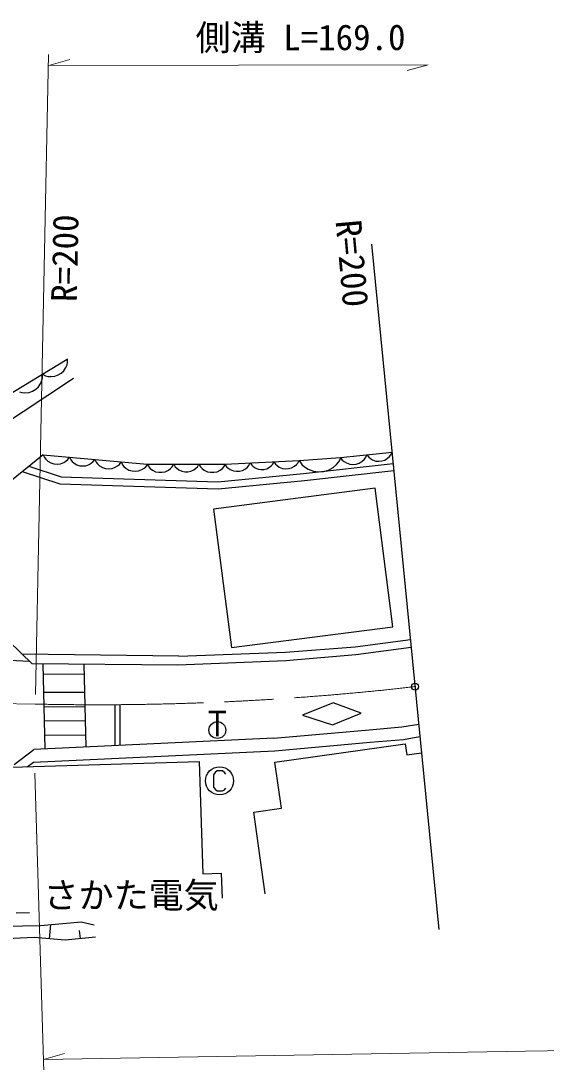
# Model space of a CAD drawing. Units: millimetres, scale not verified. Extents: x 40000 to 680000, y 20000 to 380000.
# Drawn here: x 175241 to 212715, y 241865 to 316077 of the extents above; entities that cross this region are included whole.
import ezdxf
from ezdxf.enums import TextEntityAlignment as Align

# ---------------------------------------------------------------- set-up
doc = ezdxf.new("R2010")
doc.units = ezdxf.units.MM
doc.header["$LTSCALE"] = 1000
doc.header["$PDMODE"] = 32
doc.header["$PDSIZE"] = 500
doc.linetypes.add('CHAIN', pattern=[18.5, 12, -1.5, 3.5, -1.5])
doc.layers.add('M-OTRS', color=6, linetype='Continuous')
for name, color, linetype, lineweight in [('M-STR-STRC', 7, 'Continuous', 25), ('S-BGD', 7, 'Continuous', 25), ('S-BMK', 2, 'CHAIN', 13), ('S-BMK-HTXT', 7, 'Continuous', 13), ('S-STR-HTXT', 7, 'Continuous', 13)]:
    doc.layers.add(name, color=color, linetype=linetype, lineweight=lineweight)
doc.styles.add('ＭＳ ゴシック', font='')
doc.styles.get('ＭＳ ゴシック').set_extended_font_data('MS Gothic')

msp = doc.modelspace()

# ---------------------------------------------------------------- linework, layer by layer
at = {"layer": 'M-OTRS'}
msp.add_point((203363, 268626), dxfattribs=at)
at = {"layer": 'M-STR-STRC'}
for p, q in [((189097, 262514), (188977, 262354)), ((188977, 262354), (188978, 261474)), ((189257, 262634), (189097, 262514)), ((189617, 262634), (189257, 262634)), ((189777, 262514), (189617, 262634)), ((189857, 262394), (189777, 262514)), ((188978, 261474), (189098, 261315)), ((189098, 261315), (189257, 261195)), ((189617, 261195), (189777, 261275)), ((189777, 261275), (189857, 261395)), ((189257, 261195), (189617, 261195))]:
    msp.add_line(p, q, dxfattribs=at)
msp.add_circle((189417, 261914), 999, dxfattribs=at)
at = {"layer": 'S-BGD'}
for p, q in [((200260, 300159), (205064, 251331)), ((171321, 287576), (178556, 291969)), ((178541, 291567), (178583, 291740)), ((178583, 291740), (178582, 291985)), ((177904, 290837), (178120, 290968)), ((178120, 290968), (178313, 291134)), ((178313, 291134), (178463, 291372)), ((178463, 291372), (178541, 291567)), ((172487, 286327), (178998, 290601)), ((176507, 290004), (176664, 290254)), ((176664, 290254), (176745, 290458)), ((176745, 290458), (176790, 290639)), ((176790, 290639), (176788, 290896)), ((176788, 290896), (177005, 290782)), ((177005, 290782), (177178, 290739)), ((177178, 290739), (177387, 290719)), ((177387, 290719), (177667, 290742)), ((177667, 290742), (177904, 290837)), ((175136, 289635), (175317, 289591)), ((175317, 289591), (175536, 289569)), ((175536, 289569), (175830, 289593)), ((175830, 289593), (176078, 289693)), ((176078, 289693), (176304, 289830)), ((176304, 289830), (176507, 290004)), ((176826, 285154), (172167, 281390)), ((176826, 285154), (184248, 284477)), ((176826, 285154), (176922, 284955)), ((178586, 284803), (178717, 284982)), ((178717, 284982), (178808, 284793)), ((198040, 284952), (201719, 285330)), ((199835, 284945), (199929, 285146)), ((199929, 285146), (200055, 284978)), ((200055, 284978), (200173, 284882)), ((201401, 284900), (201533, 285022)), ((201533, 285022), (201629, 285140)), ((201629, 285140), (201718, 285330)), ((175807, 284331), (178119, 283573)), ((176922, 284955), (177025, 284831)), ((177025, 284831), (177166, 284704)), ((177166, 284704), (177383, 284569)), ((177383, 284569), (177606, 284511)), ((177606, 284511), (177833, 284490)), ((177833, 284490), (178064, 284507)), ((178064, 284507), (178301, 284600)), ((178301, 284600), (178463, 284700)), ((178463, 284700), (178586, 284803)), ((178808, 284793), (178906, 284675)), ((178906, 284675), (179039, 284555)), ((179039, 284555), (179245, 284428)), ((179245, 284428), (179456, 284372)), ((179456, 284372), (179671, 284353)), ((179671, 284353), (179890, 284369)), ((179890, 284369), (180114, 284457)), ((180114, 284457), (180267, 284551)), ((180267, 284551), (180385, 284649)), ((180385, 284649), (180509, 284818)), ((180509, 284818), (180605, 284619)), ((180605, 284619), (180708, 284495)), ((180708, 284495), (180849, 284368)), ((180849, 284368), (181065, 284234)), ((181065, 284234), (181289, 284175)), ((181746, 284171), (181983, 284264)), ((181983, 284264), (182145, 284364)), ((182145, 284364), (182269, 284467)), ((182269, 284467), (182400, 284646)), ((182400, 284646), (182496, 284446)), ((182496, 284446), (182599, 284322)), ((182599, 284322), (182740, 284195)), ((184036, 284191), (184160, 284295)), ((184160, 284295), (184291, 284473)), ((184248, 284477), (189805, 284478)), ((184248, 284477), (184362, 284287)), ((184362, 284287), (184476, 284173)), ((185919, 284174), (186033, 284288)), ((186033, 284288), (186147, 284477)), ((186147, 284477), (186255, 284298)), ((186255, 284298), (186362, 284190)), ((187730, 284190), (187838, 284298)), ((187838, 284298), (187946, 284478)), ((187946, 284478), (188059, 284288)), ((188059, 284288), (188173, 284174)), ((189617, 284174), (189730, 284288)), ((189730, 284288), (189844, 284478)), ((189805, 284478), (195092, 284748)), ((189805, 284478), (189922, 284304)), ((189922, 284304), (190036, 284201)), ((191263, 284156), (191401, 284271)), ((191401, 284271), (191503, 284385)), ((191503, 284385), (191602, 284570)), ((191602, 284570), (191712, 284405)), ((191712, 284405), (191819, 284309)), ((191819, 284309), (191960, 284214)), ((192780, 284154), (192978, 284266)), ((192978, 284266), (193109, 284374)), ((193109, 284374), (193206, 284481)), ((193206, 284481), (193299, 284656)), ((193299, 284656), (193416, 284482)), ((193416, 284482), (193529, 284380)), ((193529, 284380), (193678, 284279)), ((193678, 284279), (193899, 284183)), ((194546, 284216), (194756, 284335)), ((194756, 284335), (194894, 284450)), ((194894, 284450), (194997, 284563)), ((194997, 284563), (195095, 284748)), ((195092, 284748), (198040, 284952)), ((195092, 284748), (195292, 284461)), ((195292, 284461), (195484, 284294)), ((195413, 283816), (201798, 284530)), ((195484, 284294), (195735, 284131)), ((197183, 284051), (197530, 284255)), ((197530, 284255), (197757, 284451)), ((197757, 284451), (197924, 284643)), ((197924, 284643), (198083, 284955)), ((198040, 284952), (198173, 284774)), ((198173, 284774), (198298, 284673)), ((198298, 284673), (198460, 284575)), ((198460, 284575), (198699, 284485)), ((198699, 284485), (198929, 284470)), ((198929, 284470), (199156, 284494)), ((199156, 284494), (199379, 284555)), ((199379, 284555), (199594, 284692)), ((199594, 284692), (199733, 284820)), ((199733, 284820), (199835, 284945)), ((200173, 284882), (200327, 284789)), ((200327, 284789), (200553, 284704)), ((200553, 284704), (200771, 284690)), ((200771, 284690), (200986, 284712)), ((200986, 284712), (201197, 284770)), ((201197, 284770), (201401, 284900)), ((175344, 283957), (178032, 283076)), ((178119, 283573), (189302, 283235)), ((181289, 284175), (181516, 284154)), ((181516, 284154), (181746, 284171)), ((182740, 284195), (182956, 284061)), ((182956, 284061), (183180, 284003)), ((183180, 284003), (183407, 283982)), ((183407, 283982), (183637, 283999)), ((183637, 283999), (183874, 284092)), ((183874, 284092), (184036, 284191)), ((184476, 284173), (184628, 284060)), ((184628, 284060), (184855, 283946)), ((184855, 283946), (185083, 283908)), ((185083, 283908), (185311, 283908)), ((185311, 283908), (185539, 283946)), ((185539, 283946), (185767, 284060)), ((185767, 284060), (185919, 284174)), ((186362, 284190), (186506, 284082)), ((186506, 284082), (186722, 283974)), ((186722, 283974), (186938, 283938)), ((186938, 283938), (187154, 283938)), ((187154, 283938), (187370, 283974)), ((187370, 283974), (187586, 284082)), ((187586, 284082), (187730, 284190)), ((188173, 284174), (188325, 284060)), ((188325, 284060), (188553, 283946)), ((188553, 283946), (188781, 283908)), ((188781, 283908), (189009, 283908)), ((189009, 283908), (189237, 283946)), ((189237, 283946), (189465, 284060)), ((189302, 283235), (195413, 283816)), ((189465, 284060), (189617, 284174)), ((190036, 284201), (190185, 284101)), ((190185, 284101), (190406, 284004)), ((190406, 284004), (190623, 283979)), ((190623, 283979), (190839, 283990)), ((190839, 283990), (191053, 284037)), ((191053, 284037), (191263, 284156)), ((191960, 284214), (192169, 284122)), ((192169, 284122), (192375, 284099)), ((192375, 284099), (192578, 284109)), ((192578, 284109), (192780, 284154)), ((193899, 284183), (194117, 284158)), ((194117, 284158), (194332, 284169)), ((194332, 284169), (194546, 284216)), ((195465, 283319), (201846, 284033)), ((195735, 284131), (196107, 283977)), ((196107, 283977), (196470, 283942)), ((196470, 283942), (196829, 283966)), ((196829, 283966), (197183, 284051)), ((178032, 283076), (189319, 282735)), ((200514, 282761), (188995, 281283)), ((189319, 282735), (195465, 283319)), ((201780, 272897), (200514, 282761)), ((188995, 281283), (190261, 271419)), ((172753, 273442), (176045, 270242)), ((190261, 271419), (201780, 272897)), ((199078, 271475), (203031, 271997)), ((165508, 270932), (175828, 270453)), ((186518, 270796), (175328, 270939)), ((186518, 270796), (194119, 271082)), ((194119, 271082), (199078, 271475)), ((199143, 270889), (194155, 270455)), ((203088, 271416), (199143, 270889)), ((186449, 270149), (176045, 270242)), ((176804, 270235), (176947, 264194)), ((179737, 270209), (179880, 264331)), ((194155, 270455), (186449, 270149)), ((176821, 269512), (179753, 269529)), ((176851, 268228), (179785, 268245)), ((176876, 267185), (179810, 267202)), ((181957, 267340), (181958, 264428)), ((182302, 267342), (182302, 264444)), ((197532, 267485), (195337, 266599)), ((199507, 266740), (197532, 267485)), ((195337, 266599), (197463, 265915)), ((197463, 265915), (199507, 266740)), ((176899, 266195), (179834, 266212)), ((200089, 265556), (202427, 265765)), ((202427, 265765), (203624, 265965)), ((193291, 264956), (176173, 264158)), ((176924, 265168), (179859, 265186)), ((193291, 264956), (200089, 265556)), ((202541, 264872), (203713, 265068)), ((193352, 264058), (200169, 264660)), ((193363, 263236), (202657, 264544)), ((200169, 264660), (202541, 264872)), ((202657, 264544), (202766, 263769)), ((174765, 263085), (176173, 264158)), ((176144, 263257), (193352, 264058)), ((202766, 263769), (203826, 263918)), ((174578, 262884), (187966, 263300)), ((175701, 262919), (176144, 263257)), ((187966, 263300), (188215, 255287)), ((193824, 259962), (193363, 263236)), ((191855, 259685), (193824, 259962)), ((192676, 253853), (191855, 259685)), ((188215, 255287), (189539, 255329)), ((189539, 255329), (189594, 253564)), ((174900, 252505), (175862, 252535)), ((174071, 251561), (176646, 251616)), ((176646, 251616), (179546, 251860)), ((177297, 250654), (177384, 251678)), ((179546, 251860), (180468, 251643)), ((179492, 250668), (179433, 251257)), ((176186, 250749), (173692, 250640)), ((178408, 250559), (176186, 250749)), ((180576, 250776), (178408, 250559))]:
    msp.add_line(p, q, dxfattribs=at)
msp.add_circle((189262, 265533), 600, dxfattribs=at)
at = {"layer": 'S-BMK'}
msp.add_line((169663, 267501), (176269, 267384), dxfattribs=at)
msp.add_arc((180690, 467215), 199879, 268.73256, 276.51316, dxfattribs=at)
at = {"layer": 'S-STR-HTXT'}
for p, q in [((176279, 268060), (177210, 313677)), ((177240, 312896), (178739, 313319)), ((177240, 312896), (204299, 312948)), ((204299, 312948), (202801, 312526)), ((176237, 262450), (176914, 240359)), ((176237, 262450), (176914, 240359)), ((415369, 245514), (211238, 242659)), ((176863, 242047), (211241, 242659)), ((176863, 242047), (178355, 242488))]:
    msp.add_line(p, q, dxfattribs=at)

# ---------------------------------------------------------------- texts
at = {"layer": 'S-BGD', "style": 'ＭＳ ゴシック', "width": 0.8}
msp.add_text('Ｔ', height=1833, rotation=0.007, dxfattribs=at).set_placement((188263, 264533), align=Align.BOTTOM_LEFT)
at = {"layer": 'S-BGD', "style": 'ＭＳ ゴシック'}
msp.add_text('さかた電気', height=1833, rotation=0.007, dxfattribs=at).set_placement((176858, 252301), align=Align.BOTTOM_LEFT)
at = {"layer": 'S-BMK-HTXT', "style": 'ＭＳ ゴシック'}
for rotation, p in [(88.807, (179781, 296016)), (275.107, (197141, 301769))]:
    msp.add_text('R=200', height=1833, rotation=rotation, dxfattribs=at).set_placement(p, align=Align.BOTTOM_LEFT)
at = {"layer": 'S-STR-HTXT', "style": 'ＭＳ ゴシック'}
msp.add_text('側溝 L=169.0', height=1833, rotation=0.107, dxfattribs=at).set_placement((187708, 313416), align=Align.BOTTOM_LEFT)

doc.saveas('drawing.dxf')
